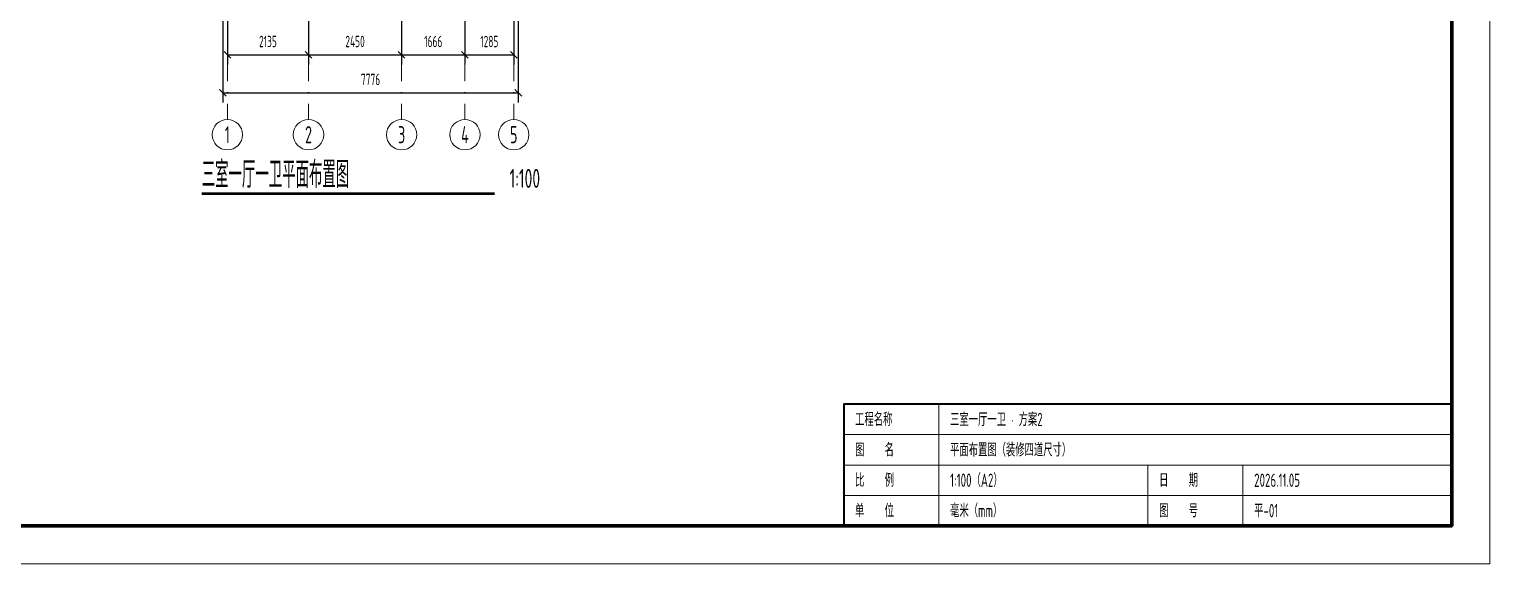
# Model space of a CAD drawing. Header units: millimetres. Extents: x -26062 to 33338, y -26608 to 15392.
# Drawn here: x -5094 to 33338, y -26608 to -12535 of the extents above; entities that cross this region are included whole.
import ezdxf
from ezdxf.enums import TextEntityAlignment as Align

# ---------------------------------------------------------------- set-up
doc = ezdxf.new("R2010")
doc.units = ezdxf.units.MM
doc.header["$LTSCALE"] = 100
doc.linetypes.add('CENTER', pattern=[24, 18, -3, 0, -3])
for name, color, linetype, lineweight in [('ANNO', 7, 'CONTINUOUS', 25), ('AXIS', 1, 'CENTER', 13), ('AXIS-NUM', 3, 'CONTINUOUS', 18), ('DIM', 3, 'CONTINUOUS', 13), ('FRAME', 7, 'CONTINUOUS', 70), ('TITLE', 7, 'CONTINUOUS', 18)]:
    doc.layers.add(name, color=color, linetype=linetype, lineweight=lineweight)
doc.styles.add('HZ', font='gbenor.shx', dxfattribs={"width": 0.7, "bigfont": 'gbcbig.shx'})
doc.dimstyles.new('GB', dxfattribs={"dimscale": 100, "dimtxt": 3, "dimasz": 1.25, "dimexe": 2.5, "dimexo": 2, "dimgap": 1, "dimtad": 1, "dimdec": 0, "dimtxsty": 'HZ', "dimtsz": 1.25, "dimcen": 2.5, "dimazin": 3, "dimtfac": 1, "dimtmove": 1, "dimatfit": 3})

# ---------------------------------------------------------------- blocks, each defined once
blk = doc.blocks.new('*D58')
at = {"color": 0, "lineweight": -2}
for p, q in [((0, -10412), (0, -14462)), ((7776, -10412), (7776, -14462)), ((-88.39, -14123.61), (88.39, -14300.39)), ((0, -14212), (7776, -14212)), ((7687.61, -14123.61), (7864.39, -14300.39))]:
    blk.add_line(p, q, dxfattribs=at)
at = {"color": 0, "lineweight": -2, "style": 'HZ', "width": 0.7}
blk.add_text('7776', height=300, dxfattribs=at).set_placement((3888, -14098.36), align=Align.BOTTOM_CENTER)
blk = doc.blocks.new('*D83')
at = {"color": 0, "lineweight": -2}
for p, q in [((120, -10412), (120, -13462)), ((2255, -10412), (2255, -13462)), ((31.61, -13123.61), (208.39, -13300.39)), ((120, -13212), (2255, -13212)), ((2166.61, -13123.61), (2343.39, -13300.39))]:
    blk.add_line(p, q, dxfattribs=at)
at = {"color": 0, "lineweight": -2, "style": 'HZ', "width": 0.7}
blk.add_text('2135', height=300, dxfattribs=at).set_placement((1187.5, -13098.36), align=Align.BOTTOM_CENTER)
blk = doc.blocks.new('*D85')
at = {"color": 0, "lineweight": -2}
for p, q in [((2255, -10412), (2255, -13462)), ((4705, -10412), (4705, -13462)), ((2166.61, -13123.61), (2343.39, -13300.39)), ((2255, -13212), (4705, -13212)), ((4616.61, -13123.61), (4793.39, -13300.39))]:
    blk.add_line(p, q, dxfattribs=at)
at = {"color": 0, "lineweight": -2, "style": 'HZ', "width": 0.7}
blk.add_text('2450', height=300, dxfattribs=at).set_placement((3480, -13098.36), align=Align.BOTTOM_CENTER)
blk = doc.blocks.new('*D87')
at = {"color": 0, "lineweight": -2}
for p, q in [((4705, -10412), (4705, -13462)), ((6371, -10412), (6371, -13462)), ((4616.61, -13123.61), (4793.39, -13300.39)), ((4705, -13212), (6371, -13212)), ((6282.61, -13123.61), (6459.39, -13300.39))]:
    blk.add_line(p, q, dxfattribs=at)
at = {"color": 0, "lineweight": -2, "style": 'HZ', "width": 0.7}
blk.add_text('1666', height=300, dxfattribs=at).set_placement((5538, -13098.36), align=Align.BOTTOM_CENTER)
blk = doc.blocks.new('*D89')
at = {"color": 0, "lineweight": -2}
for p, q in [((6371, -10412), (6371, -13462)), ((7656, -10412), (7656, -13462)), ((6282.61, -13123.61), (6459.39, -13300.39)), ((6371, -13212), (7656, -13212)), ((7567.61, -13123.61), (7744.39, -13300.39))]:
    blk.add_line(p, q, dxfattribs=at)
at = {"color": 0, "lineweight": -2, "style": 'HZ', "width": 0.7}
blk.add_text('1285', height=300, dxfattribs=at).set_placement((7013.5, -13098.36), align=Align.BOTTOM_CENTER)

msp = doc.modelspace()

# ---------------------------------------------------------------- linework, layer by layer
at = {"layer": 'ANNO', "lineweight": 50}
msp.add_line((-554.86, -16862), (7145.14, -16862), dxfattribs=at)
at = {"layer": 'AXIS'}
for p, q in [((120, 4700), (120, -14912)), ((2255, 4700), (2255, -14912)), ((4705, 4700), (4705, -14912)), ((6371, 4700), (6371, -14912)), ((7656, 4700), (7656, -14912))]:
    msp.add_line(p, q, dxfattribs=at)
at = {"layer": 'AXIS-NUM'}
for centre in [(120, -15312), (2255, -15312), (4705, -15312), (6371, -15312), (7656, -15312)]:
    msp.add_circle(centre, 400, dxfattribs=at)
at = {"layer": 'FRAME', "lineweight": 70}
msp.add_lwpolyline([(-23562, -25607.99), (32338, -25607.99), (32338, 14392.01), (-23562, 14392.01)], close=True, dxfattribs=at)
at = {"layer": 'TITLE'}
for p, q in [((18838, -25607.99), (18838, -22407.99)), ((16338, -23207.99), (32338, -23207.99)), ((16338, -24007.99), (32338, -24007.99)), ((24338, -25607.99), (24338, -24007.99)), ((26838, -25607.99), (26838, -24007.99)), ((16338, -24807.99), (32338, -24807.99))]:
    msp.add_line(p, q, dxfattribs=at)
msp.add_lwpolyline([(-26062, -26607.99), (33338, -26607.99), (33338, 15392.01), (-26062, 15392.01)], close=True, dxfattribs=at)
at = {"layer": 'TITLE', "lineweight": 35}
msp.add_lwpolyline([(16338, -25607.99), (32338, -25607.99), (32338, -22407.99), (16338, -22407.99)], close=True, dxfattribs=at)

# ---------------------------------------------------------------- texts
at = {"layer": 'ANNO', "style": 'HZ', "width": 0.7}
for s, height, p in [('三室一厅一卫平面布置图', 700, (-554.86, -16712)), ('1:100', 500, (7545.14, -16712))]:
    msp.add_text(s, height=height, dxfattribs=at).set_placement(p)
at = {"layer": 'AXIS-NUM', "style": 'HZ', "width": 0.7}
for s, p in [('1', (120, -15312)), ('2', (2255, -15312)), ('3', (4705, -15312)), ('4', (6371, -15312)), ('5', (7656, -15312))]:
    msp.add_text(s, height=450, dxfattribs=at).set_placement(p, align=Align.MIDDLE_CENTER)
at = {"layer": 'TITLE', "style": 'HZ', "width": 0.7}
for s, p in [('工程名称', (16638, -22807.99)), ('三室一厅一卫 · 方案2', (19138, -22807.99)), ('图    名', (16638, -23607.99)), ('平面布置图（装修四道尺寸）', (19138, -23607.99)), ('比    例', (16638, -24407.99)), ('1:100（A2）', (19138, -24407.99)), ('日    期', (24638, -24407.99)), ('2026.11.05', (27138, -24407.99)), ('单    位', (16638, -25207.99)), ('毫米（mm）', (19138, -25207.99)), ('图    号', (24638, -25207.99)), ('平-01', (27138, -25207.99))]:
    msp.add_text(s, height=350, dxfattribs=at).set_placement(p, align=Align.MIDDLE_LEFT)

# ---------------------------------------------------------------- dimensions: what is measured, and where the dimension line sits
at = {"layer": 'DIM'}
for base, p1, p2, picture, middle in [((7776, -14212), (0, -10212), (7776, -10212), '*D58', (3888, -13948.36)), ((2255, -13212), (120, -10212), (2255, -10212), '*D83', (1187.5, -12948.36)), ((4705, -13212), (2255, -10212), (4705, -10212), '*D85', (3480, -12948.36)), ((6371, -13212), (4705, -10212), (6371, -10212), '*D87', (5538, -12948.36)), ((7656, -13212), (6371, -10212), (7656, -10212), '*D89', (7013.5, -12948.36))]:
    dim = msp.add_linear_dim(base=base, p1=p1, p2=p2, dimstyle='GB', dxfattribs=at)
    dim.commit()
    dim.dimension.update_dxf_attribs({"geometry": picture, "text_midpoint": middle})

doc.saveas('drawing.dxf')
